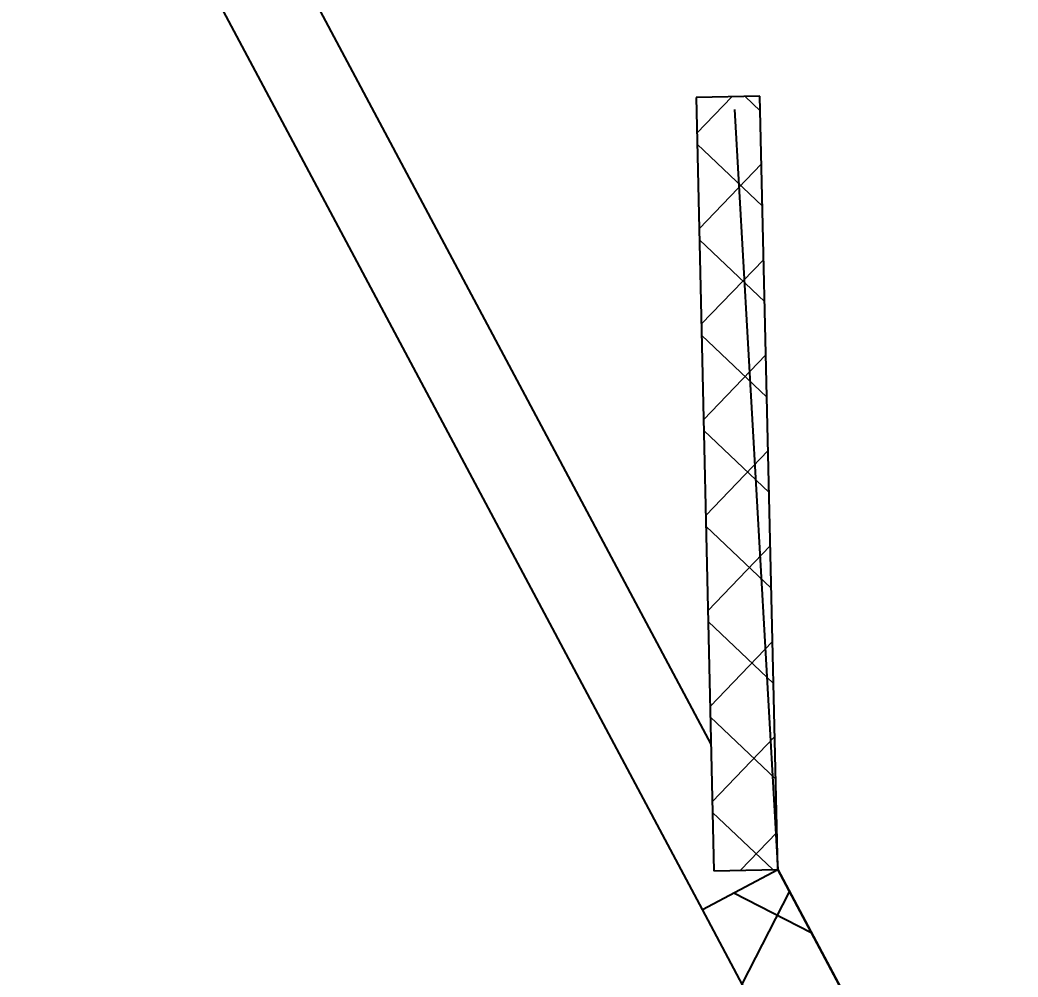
# Model space of a CAD drawing. Extents: x 5370511 to 5386565, y 1010429 to 1053793.
# Drawn here: x 5379993.08 to 5379995.424, y 1040737.126 to 1040739.375 of the extents above; entities that cross this region are included whole.
import ezdxf
from ezdxf import colors
from ezdxf.entities.mleader import LeaderData, LeaderLine
from ezdxf.math import Vec2, Vec3

# ---------------------------------------------------------------- set-up
doc = ezdxf.new("R2010")
doc.units = 0
doc.layers.get('0').update_dxf_attribs({"linetype": 'CONTINUOUS'})
for name, color, linetype, lineweight in [('ЭС (09)', 7, 'CONTINUOUS', 13), ('ЭС (тонкий)', 7, 'CONTINUOUS', 25), ('ЭС сети', 1, 'CONTINUOUS', 50)]:
    doc.layers.add(name, color=color, linetype=linetype, lineweight=lineweight)
doc.styles.add('ГОСТ_НИПИ', font='gost_nipi.shx', dxfattribs={"oblique": 15})

# ---------------------------------------------------------------- blocks, each defined once
blk = doc.blocks.new('A$C073B76A8')
at = {"layer": 'ЭС (09)', "ltscale": 0.35, "transparency": 33554687}
h = blk.add_hatch(dxfattribs=at)
h.set_pattern_fill('ANSI37', color=256, scale=0.4999999999999999, angle=-210.0000000000104)
h.set_pattern_definition([(194.9999999999895, (9382.436294134515, -8685.7157042559), (0.4108752340999714, -1.533407249233971), []), (284.9999999999895, (9382.436294134515, -8685.7157042559), (1.533407249233971, 0.4108752340999714), [])])
h.paths.add_polyline_path([(0, 0), (0.7500000000019895, 1.299038105675493), (-14.99010720082833, 10.38659323515151), (-15.74010720082845, 9.087555129475618)])
at = {"transparency": 33554687}
for p, q in [((-14.99010720082833, 10.38659323515151), (-15.74010720082873, 9.087555129475106)), ((0.7500000000019895, 1.299038105675493), (-14.99010720082839, 10.38659323515145))]:
    blk.add_line(p, q, dxfattribs=at)
at = {"linetype": 'Continuous', "transparency": 33554687}
for p, q in [((-15.74010720082725, 9.087555129477664), (0, 0)), ((0, 0), (0.7500000000019895, 1.299038105675493))]:
    blk.add_line(p, q, dxfattribs=at)
blk = doc.blocks.new('*U645')
at = {"layer": 'ЭС (тонкий)', "transparency": 33554687}
h = blk.add_hatch(dxfattribs=at)
h.set_pattern_fill('ANSI37', color=253, angle=79.77202800376043)
h.set_pattern_definition([(124.7720280037604, (389.8221076882319, -736.7669303502602), (-2.608033060492139, -1.810742542544358), []), (214.7720280037603, (389.8221076882319, -736.7669303502602), (1.810742542544358, -2.608033060492139), [])])
h.paths.add_polyline_path([(222.3977735015176, -46.04235934410394), (262.3977735015212, -46.04235934396388), (262.3977735015285, -48.0423593439657), (222.3977735015285, -48.04235934410394)])
h.paths.add_polyline_path([(271.397773499664, -48.04235934393296), (273.3977734996622, -48.04235934392568), (273.3977734998332, -97.04235934392568), (271.397773499835, -97.04235934393296)], flags=17)
h.paths.add_polyline_path([(211.3977735035658, -99.04235934414396), (351.3977734914586, -99.04235934365465), (411.3977734877333, -99.04235934345274), (411.3977734877242, -96.12499739853706), (409.3977734877242, -96.12499739854252), (409.397773487726, -97.0423593434582), (351.3977734914513, -97.04235934365647), (351.3977734912803, -48.04235934365647), (409.397773487555, -48.04235934252506), (409.3977734877242, -96.58367837006813), (411.3977734877242, -96.12499739853706), (411.3977734875514, -46.0423593425196), (298.164321817512, -46.04235934383837), (298.1643218175211, -48.04235934384201), (349.3977734912785, -48.04235934366193), (349.3977734914531, -97.0423593427306), (213.3977735035567, -97.04235934413668), (213.3977735033893, -48.04235934320536), (280.1643218193838, -48.04235934297617), (280.1643218193783, -46.04235934390385), (211.397773503382, -46.042359343209)])
h.paths.add_polyline_path([(401.1258575833069, -46.04235934348367), (360.3977734894104, -46.04235934362737), (360.3977734894213, -48.04235934362373), (401.1258575833087, -48.04235934348549)])
at = {"layer": 'ЭС (тонкий)', "color": 253, "transparency": 33554687}
for p, q in [((225.397773501523, -46.04235934409121), (259.0637222841049, -46.04235934397661)), ((280.1643218193801, -46.04235934390204), (262.397773501523, -46.04235934396388)), ((262.3977735015303, -48.0423593439657), (222.3977735015303, -48.04235934410394)), ((271.3977734996658, -48.04235934393478), (262.3977735015303, -48.0423593439657))]:
    blk.add_line(p, q, dxfattribs=at)
for points in [[(246.1623667599586, -38.54376613982072), (262.4020632271665, -46.04442335458384), (272.4020632189593, -46.04482804725899), (272.3999183477961, -99.04482800385972), (211.3999183977382, -99.04235937853969), (211.4020632689014, -46.04235942193895), (222.4020632599083, -46.04280458388143), (238.6423667661099, -38.54346181092819)], [(246.1623667599586, -38.54376613982072), (262.4020632271665, -46.04442335458384)], [(262.3977735015303, -48.0423593439657), (262.397773501523, -46.04235934396388)]]:
    blk.add_lwpolyline(points, dxfattribs=at)
at = {"layer": 'ЭС (тонкий)', "color": 253, "transparency": 33554687, "xscale": -1, "rotation": 356.7374675347008}
blk.add_blockref('A$C073B76A8', (223.0726281614677, -47.38197540435726), dxfattribs=at)
at = {"layer": 'ЭС (тонкий)', "color": 253, "transparency": 33554687, "rotation": 3.26253246569524}
blk.add_blockref('A$C073B76A8', (261.7229188420513, -47.38197540422266), dxfattribs=at)
blk = doc.blocks.new('_None')

msp = doc.modelspace()

# ---------------------------------------------------------------- block references
at = {"layer": 'ЭС сети', "color": 1, "lineweight": 15, "xscale": 0.09999999999999999, "yscale": 0.09999999999999999, "zscale": 0.09999999999999999, "rotation": 298.0491553101125}
msp.add_blockref('*U645', (5379986.584096273, 1040762.701537619), dxfattribs=at)

# ---------------------------------------------------------------- next in the draw order: leaders
ml = msp.add_multileader_mtext('Standard')
ml.set_content('{\\Fgost_ful|c204;\\H1.00002x;2-х ярусная балка \\Pкабельной эстакады\\P\\f@Batang|b0|i0|c204|p18;\\H0.99998x;\\Q0;□\\fMS Shell Dlg 2|b0|i0|c204|p0;\\H0.70833x;\\Q15; \\Fgost_ful|c204;\\H1.4118x;140х140х5}', color=256, style='ГОСТ_НИПИ')
ml.set_leader_properties()
ml.set_arrow_properties(name='NONE')
ml.build(insert=Vec2(0, 0))
ml.multileader.update_dxf_attribs({"text_left_attachment_type": 6, "text_right_attachment_type": 6, "dogleg_length": 0.36})
ctx = ml.context
ctx.base_point, ctx.char_height, ctx.landing_gap_size, ctx.plane_origin, ctx.plane_x_axis, ctx.plane_y_axis = Vec3(5380004.251443097, 1040770.189755749), 3, 0.5, Vec3(5379868.405246147, 1040806.268258186), Vec3(0.4702288900906857, -0.8825444979852755), Vec3(0.8825444979852755, 0.4702288900906857)
ctx.left_attachment, ctx.right_attachment, ctx.text_align_type = 6, 6, 1
notes = []
notes.append((ctx, [(0, (1, 1, 0), (5380004.082160697, 1040770.507471768), (0.4702288900906856, -0.8825444979852755), 0.36, [(2, [(5379979.142594306, 1040776.668047878), (5380000.367819382, 1040797.257666553), (5380044.410585798, 1040779.731318544)], 0, [])])]))
ctx.mtext.insert, ctx.mtext.text_direction, ctx.mtext.rotation, ctx.mtext.alignment, ctx.mtext.flow_direction = Vec3(5380015.287609178, 1040757.132507234), Vec3(0.4702288900906857, -0.8825444979852755), 5.201939092949404, 2, 5
for ctx, leaders in notes:
    for number, flags, end, landing, length, lines in leaders:
        leader = LeaderData()
        leader.index, (leader.has_last_leader_line, leader.has_dogleg_vector, leader.attachment_direction) = number, flags
        leader.last_leader_point, leader.dogleg_vector, leader.dogleg_length = Vec3(end), Vec3(landing), length
        for number, points, colour, breaks in lines:
            line = LeaderLine()
            line.index, line.vertices, line.color, line.breaks = number, Vec3.list(points), colors.encode_raw_color(colour), breaks
            leader.lines.append(line)
        ctx.leaders.append(leader)

doc.saveas('drawing.dxf')
